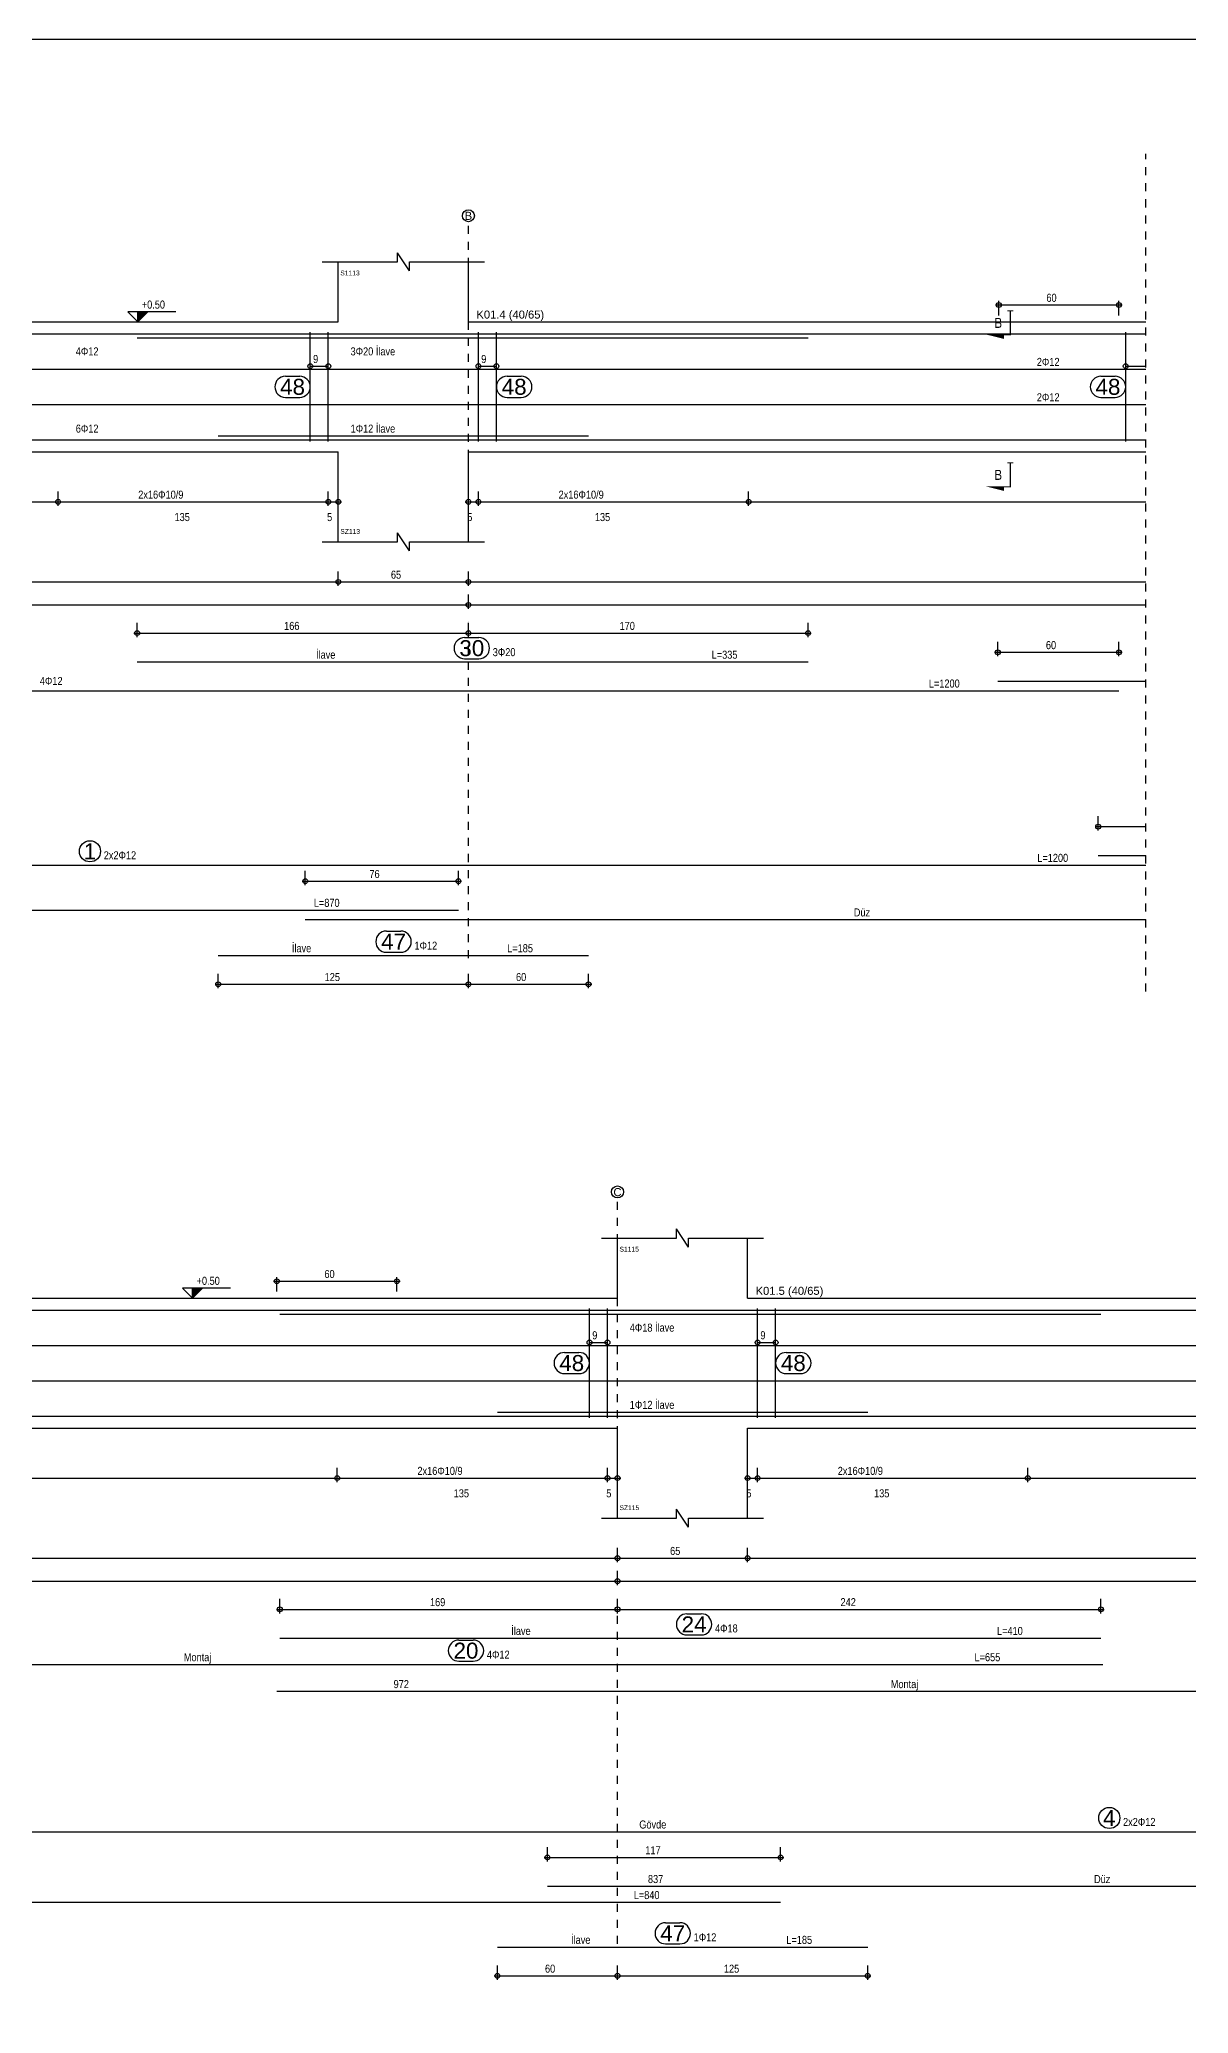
# Model space of a CAD drawing. Header units: metres. Extents: x 419734 to 420376, y 4564732 to 4565123.
# Drawn here: x 420132.66 to 420147.01, y 4564824.91 to 4564849.58 of the extents above; entities that cross this region are included whole.
import ezdxf
from ezdxf.enums import TextEntityAlignment as Align

# ---------------------------------------------------------------- set-up
doc = ezdxf.new("R2010")
doc.units = ezdxf.units.M
doc.linetypes.add('NASCOSTA', pattern=[0.375, 0.25, -0.125])
doc.linetypes.add('TRATTO-PUNTO', pattern=[1, 0.5, -0.25, 0, -0.25])
for name, color, linetype in [('Standart', 7, 'Continuous'), ('SW_ASSI', 7, 'TRATTO-PUNTO'), ('SW_DIM', 33, 'Continuous'), ('SW_MAGRONE', 2, 'Continuous'), ('SW_QUOTE', 1, 'Continuous'), ('SW_REINFORCEMENT', 7, 'Continuous'), ('SW_TESTI', 2, 'Continuous'), ('SW_TRATT_GRIGIO', 252, 'NASCOSTA'), ('SW_TXT_TESTI', 1, 'Continuous')]:
    doc.layers.add(name, color=color, linetype=linetype)
doc.styles.add('arial_1_18', font='arial.ttf', dxfattribs={"height": 0.2})
doc.styles.add('SWS', font='ARIALN.TTF')

# ---------------------------------------------------------------- blocks, each defined once
blk = doc.blocks.new('*U1605')
at = {"layer": 'SW_QUOTE'}
blk.add_hatch(color=1, dxfattribs=at).paths.add_polyline_path([(0.25, 0.25), (0, 0.25), (0, 0)])
at = {"layer": 'SW_QUOTE', "color": 1}
for p, q in [((0.95, 0.25), (-0.25, 0.25)), ((-0.25, 0.25), (0, 0)), ((-0.25, 0), (0.25, 0)), ((0, 0), (0, 0.25)), ((0.25, 0.25), (0, 0))]:
    blk.add_line(p, q, dxfattribs=at)
at = {"layer": 'SW_QUOTE', "color": 2, "style": 'SWS'}
blk.add_attdef('QUOTA', (0.1, 0.33), '', height=0.2, dxfattribs=at)
blk = doc.blocks.new('*U1603')
at = {"layer": 'SW_QUOTE', "const_width": 0.0003}
blk.add_lwpolyline([(0, 0), (0, -0.006), (-0.00159, -0.006)], dxfattribs=at)
at = {"layer": 'SW_QUOTE', "const_width": 0.0003, "flags": 128}
blk.add_lwpolyline([(0.00075, 0), (-0.00075, 0)], dxfattribs=at)
at = {"layer": 'SW_QUOTE'}
blk.add_solid([(-0.00159, -0.00585), (-0.00159, -0.00701), (-0.00624, -0.00585)], dxfattribs=at)
at = {"layer": 'SW_TESTI', "style": 'SWS'}
for tag, p in [('RIF_DOC', (0.0025, -0.003)), ('RIF_DOC_SEC', (0.0055, -0.003))]:
    blk.add_attdef(tag, text='', height=0.002, rotation=90, dxfattribs=at).set_placement(p, align=Align.MIDDLE)
at = {"layer": 'SW_TESTI', "color": 3, "style": 'SWS'}
blk.add_attdef('SEZ', text='', height=0.0025, dxfattribs=at).set_placement((-0.003, -0.003), align=Align.MIDDLE)

msp = doc.modelspace()

# ---------------------------------------------------------------- linework, layer by layer
at = {"color": 0, "linetype": 'Continuous'}
for centre in [(420138.01545, 4564847.37673), (420139.87726, 4564835.17859)]:
    msp.add_circle(centre, 0.075, dxfattribs=at)
at = {"layer": 'Standart', "color": 2}
msp.add_lwpolyline([(420281.38267, 4564849.57907), (419805.78267, 4564849.57907), (419805.78267, 4564807.5324), (420281.38267, 4564807.5324)], dxfattribs=at)
at = {"layer": 'SW_ASSI', "ltscale": 0.2}
for points in [[(420138.01545, 4564843.55173), (420138.01545, 4564847.30173)], [(420138.01545, 4564838.10173), (420138.01545, 4564842.30173)], [(420139.87726, 4564831.35359), (420139.87726, 4564835.10359)], [(420139.87726, 4564825.78359), (420139.87726, 4564830.10359)]]:
    msp.add_lwpolyline(points, dxfattribs=at)
at = {"layer": 'SW_DIM', "ltscale": 0.5}
for points in [[(420136.19044, 4564846.80173), (420137.12795, 4564846.80173)], [(420137.27795, 4564846.68923), (420137.12795, 4564846.91423)], [(420137.12795, 4564846.80173), (420137.12795, 4564846.91423)], [(420137.27795, 4564846.68923), (420137.27795, 4564846.80173)], [(420137.27795, 4564846.80173), (420138.21545, 4564846.80173)], [(420144.59979, 4564846.26173), (420146.17979, 4564846.26173)], [(420144.63979, 4564846.13173), (420144.63979, 4564846.31173)], [(420146.13979, 4564846.13173), (420146.13979, 4564846.31173)], [(420136.04045, 4564845.49673), (420136.26545, 4564845.49673)], [(420138.14045, 4564845.49673), (420138.36545, 4564845.49673)], [(420146.22472, 4564845.49673), (420146.47472, 4564845.49673)], [(420128.31262, 4564843.80173), (420136.43045, 4564843.80173)], [(420132.89045, 4564843.75173), (420132.89045, 4564843.93173)], [(420136.26545, 4564843.75173), (420136.26545, 4564843.93173)], [(420136.39045, 4564843.75173), (420136.39045, 4564843.93173)], [(420137.97545, 4564843.80173), (420146.47472, 4564843.80173)], [(420138.01545, 4564843.75173), (420138.01545, 4564843.93173)], [(420138.14045, 4564843.75173), (420138.14045, 4564843.93173)], [(420141.51545, 4564843.75173), (420141.51545, 4564843.93173)], [(420136.19044, 4564843.30173), (420137.12795, 4564843.30173)], [(420137.12795, 4564843.30173), (420137.12795, 4564843.41423)], [(420137.27795, 4564843.18923), (420137.12795, 4564843.41423)], [(420137.27795, 4564843.18923), (420137.27795, 4564843.30173)], [(420137.27795, 4564843.30173), (420138.21545, 4564843.30173)], [(420117.27479, 4564842.80173), (420146.47472, 4564842.80173)], [(420136.39045, 4564842.75173), (420136.39045, 4564842.93173)], [(420138.01545, 4564842.75173), (420138.01545, 4564842.93173)], [(420117.27479, 4564842.51373), (420146.47472, 4564842.51373)], [(420138.01545, 4564842.46373), (420138.01545, 4564842.64373)], [(420133.87795, 4564842.11173), (420133.87795, 4564842.29173)], [(420138.01545, 4564842.11173), (420138.01545, 4564842.29173)], [(420142.25758, 4564842.11173), (420142.25758, 4564842.29173)], [(420133.83795, 4564842.16173), (420142.29758, 4564842.16173)], [(420144.62729, 4564841.87173), (420144.62729, 4564842.05173)], [(420146.13979, 4564841.87173), (420146.13979, 4564842.05173)], [(420144.58729, 4564841.92173), (420146.17979, 4564841.92173)], [(420145.88129, 4564839.6934), (420145.88129, 4564839.8734)], [(420145.84129, 4564839.7434), (420146.47472, 4564839.7434)], [(420135.93795, 4564839.06173), (420137.93045, 4564839.06173)], [(420135.97795, 4564839.01173), (420135.97795, 4564839.19173)], [(420137.89045, 4564839.01173), (420137.89045, 4564839.19173)], [(420134.89045, 4564837.72421), (420134.89045, 4564837.90421)], [(420138.01545, 4564837.72421), (420138.01545, 4564837.90421)], [(420139.51545, 4564837.72421), (420139.51545, 4564837.90421)], [(420134.85045, 4564837.77421), (420139.55545, 4564837.77421)], [(420140.76476, 4564834.49109), (420140.61476, 4564834.71609)], [(420140.61476, 4564834.60359), (420140.61476, 4564834.71609)], [(420139.67726, 4564834.60359), (420140.61476, 4564834.60359)], [(420140.76476, 4564834.49109), (420140.76476, 4564834.60359)], [(420140.76476, 4564834.60359), (420141.70226, 4564834.60359)], [(420135.58262, 4564834.06359), (420137.16262, 4564834.06359)], [(420135.62262, 4564833.93359), (420135.62262, 4564834.11359)], [(420137.12262, 4564833.93359), (420137.12262, 4564834.11359)], [(420139.52726, 4564833.29859), (420139.75226, 4564833.29859)], [(420141.62726, 4564833.29859), (420141.85226, 4564833.29859)], [(420136.37726, 4564831.55359), (420136.37726, 4564831.73359)], [(420139.75226, 4564831.55359), (420139.75226, 4564831.73359)], [(420139.87726, 4564831.55359), (420139.87726, 4564831.73359)], [(420141.50226, 4564831.55359), (420141.50226, 4564831.73359)], [(420141.62726, 4564831.55359), (420141.62726, 4564831.73359)], [(420145.00226, 4564831.55359), (420145.00226, 4564831.73359)], [(420122.9187, 4564831.60359), (420139.91726, 4564831.60359)], [(420141.46226, 4564831.60359), (420150.35231, 4564831.60359)], [(420140.61476, 4564831.10359), (420140.61476, 4564831.21609)], [(420140.76476, 4564830.99109), (420140.61476, 4564831.21609)], [(420139.67726, 4564831.10359), (420140.61476, 4564831.10359)], [(420140.76476, 4564830.99109), (420140.76476, 4564831.10359)], [(420140.76476, 4564831.10359), (420141.70226, 4564831.10359)], [(420139.87726, 4564830.55359), (420139.87726, 4564830.73359)], [(420141.50226, 4564830.55359), (420141.50226, 4564830.73359)], [(420117.31479, 4564830.60359), (420150.35231, 4564830.60359)], [(420139.87726, 4564830.26559), (420139.87726, 4564830.44559)], [(420117.31479, 4564830.31559), (420150.35231, 4564830.31559)], [(420135.62012, 4564829.96359), (420145.95479, 4564829.96359)], [(420135.66012, 4564829.91359), (420135.66012, 4564830.09359)], [(420139.87726, 4564829.91359), (420139.87726, 4564830.09359)], [(420145.91479, 4564829.91359), (420145.91479, 4564830.09359)], [(420139.00226, 4564826.81359), (420139.00226, 4564826.99359)], [(420141.91476, 4564826.81359), (420141.91476, 4564826.99359)], [(420138.96226, 4564826.86359), (420141.95476, 4564826.86359)], [(420138.37726, 4564825.33402), (420138.37726, 4564825.51402)], [(420139.87726, 4564825.33402), (420139.87726, 4564825.51402)], [(420143.00226, 4564825.33402), (420143.00226, 4564825.51402)], [(420138.33726, 4564825.38402), (420143.04226, 4564825.38402)]]:
    msp.add_lwpolyline(points, dxfattribs=at)
for centre in [(420144.63979, 4564846.26173), (420146.13979, 4564846.26173), (420136.04045, 4564845.49673), (420136.26545, 4564845.49673), (420138.14045, 4564845.49673), (420138.36545, 4564845.49673), (420146.22472, 4564845.49673), (420132.89045, 4564843.80173), (420136.26545, 4564843.80173), (420136.39045, 4564843.80173), (420138.01545, 4564843.80173), (420138.14045, 4564843.80173), (420141.51545, 4564843.80173), (420136.39045, 4564842.80173), (420138.01545, 4564842.80173), (420138.01545, 4564842.51373), (420133.87795, 4564842.16173), (420138.01545, 4564842.16173), (420142.25758, 4564842.16173), (420144.62729, 4564841.92173), (420146.13979, 4564841.92173), (420145.88129, 4564839.7434), (420135.97795, 4564839.06173), (420137.89045, 4564839.06173), (420134.89045, 4564837.77421), (420138.01545, 4564837.77421), (420139.51545, 4564837.77421), (420135.62262, 4564834.06359), (420137.12262, 4564834.06359), (420139.52726, 4564833.29859), (420139.75226, 4564833.29859), (420141.62726, 4564833.29859), (420141.85226, 4564833.29859), (420136.37726, 4564831.60359), (420139.75226, 4564831.60359), (420139.87726, 4564831.60359), (420141.50226, 4564831.60359), (420141.62726, 4564831.60359), (420145.00226, 4564831.60359), (420139.87726, 4564830.60359), (420141.50226, 4564830.60359), (420139.87726, 4564830.31559), (420135.66012, 4564829.96359), (420139.87726, 4564829.96359), (420145.91479, 4564829.96359), (420139.00226, 4564826.86359), (420141.91476, 4564826.86359), (420138.37726, 4564825.38402), (420139.87726, 4564825.38402), (420143.00226, 4564825.38402)]:
    msp.add_circle(centre, 0.03, dxfattribs=at)
at = {"layer": 'SW_MAGRONE'}
for points in [[(420136.39044, 4564846.05173), (420136.39044, 4564846.80173)], [(420138.01545, 4564846.05173), (420138.01545, 4564846.80173)], [(420118.18979, 4564846.05173), (420136.39044, 4564846.05173)], [(420138.01545, 4564846.05173), (420146.47472, 4564846.05173)], [(420128.35262, 4564844.42673), (420136.39044, 4564844.42673)], [(420136.39044, 4564843.30173), (420136.39044, 4564844.42673)], [(420138.01545, 4564843.30173), (420138.01545, 4564844.42673)], [(420138.01545, 4564844.42673), (420146.47472, 4564844.42673)], [(420139.87726, 4564833.8536), (420139.87726, 4564834.60359)], [(420141.50226, 4564833.8536), (420141.50226, 4564834.60359)], [(420122.95871, 4564833.8536), (420139.87726, 4564833.8536)], [(420141.50226, 4564833.8536), (420150.35231, 4564833.8536)], [(420122.95871, 4564832.22859), (420139.87726, 4564832.22859)], [(420139.87726, 4564831.10359), (420139.87726, 4564832.22859)], [(420141.50226, 4564831.10359), (420141.50226, 4564832.22859)], [(420141.50226, 4564832.22859), (420150.35231, 4564832.22859)]]:
    msp.add_lwpolyline(points, dxfattribs=at)
at = {"layer": 'SW_REINFORCEMENT', "color": 7, "ltscale": 0.05, "flags": 128}
for points in [[(420117.46479, 4564845.90173), (420146.47472, 4564845.90173)], [(420133.87795, 4564845.85173), (420142.25758, 4564845.85173)], [(420136.04045, 4564844.55673), (420136.04045, 4564845.92173)], [(420136.26545, 4564844.55673), (420136.26545, 4564845.92173)], [(420138.14045, 4564844.55673), (420138.14045, 4564845.92173)], [(420138.36545, 4564844.55673), (420138.36545, 4564845.92173)], [(420146.22472, 4564844.55673), (420146.22472, 4564845.92173)], [(420117.46479, 4564845.46007), (420146.47472, 4564845.46007)], [(420117.46479, 4564845.0184), (420146.47472, 4564845.0184)], [(420117.46479, 4564844.57673), (420146.47472, 4564844.57673)], [(420134.89045, 4564844.62673), (420139.51545, 4564844.62673)], [(420133.87795, 4564841.80173), (420142.25758, 4564841.80173)], [(420144.62729, 4564841.56173), (420146.47472, 4564841.56173)], [(420117.46479, 4564841.44173), (420146.13979, 4564841.44173)], [(420145.88129, 4564839.3834), (420146.47472, 4564839.3834)], [(420117.56079, 4564839.2634), (420146.47472, 4564839.2634)], [(420117.46479, 4564838.70173), (420137.89045, 4564838.70173)], [(420135.97795, 4564838.58173), (420146.47472, 4564838.58173)], [(420134.89045, 4564838.13421), (420139.51545, 4564838.13421)], [(420117.31479, 4564833.70359), (420150.35231, 4564833.70359)], [(420135.66012, 4564833.65359), (420145.91479, 4564833.65359)], [(420139.52726, 4564832.35859), (420139.52726, 4564833.72359)], [(420139.75226, 4564832.35859), (420139.75226, 4564833.72359)], [(420141.62726, 4564832.35859), (420141.62726, 4564833.72359)], [(420141.85226, 4564832.35859), (420141.85226, 4564833.72359)], [(420117.31479, 4564833.26193), (420150.35231, 4564833.26193)], [(420117.31479, 4564832.82026), (420150.35231, 4564832.82026)], [(420138.37726, 4564832.42859), (420143.00226, 4564832.42859)], [(420117.31479, 4564832.37859), (420150.35231, 4564832.37859)], [(420135.66012, 4564829.60359), (420145.91479, 4564829.60359)], [(420129.57055, 4564829.27564), (420145.93978, 4564829.27564)], [(420135.62262, 4564828.93965), (420150.35231, 4564828.93965)], [(420130.82455, 4564827.18526), (420150.35231, 4564827.18526)], [(420139.00226, 4564826.50359), (420150.35231, 4564826.50359)], [(420120.9212, 4564826.30363), (420141.91476, 4564826.30363)], [(420138.37726, 4564825.74402), (420143.00226, 4564825.74402)]]:
    msp.add_lwpolyline(points, dxfattribs=at)
at = {"layer": 'SW_TRATT_GRIGIO', "ltscale": 0.2}
msp.add_lwpolyline([(420146.47472, 4564837.68173), (420146.47472, 4564848.15173)], dxfattribs=at)
at = {"layer": 'SW_TXT_TESTI'}
for points in [[(420135.72968, 4564845.37123), (420135.90845, 4564845.37123)], [(420138.49745, 4564845.37123), (420138.67621, 4564845.37123)], [(420145.91396, 4564845.37123), (420146.09272, 4564845.37123)], [(420135.72968, 4564845.10723), (420135.90845, 4564845.10723)], [(420138.49745, 4564845.10723), (420138.67621, 4564845.10723)], [(420145.91396, 4564845.10723), (420146.09272, 4564845.10723)], [(420137.9685, 4564842.10573), (420138.14726, 4564842.10573)], [(420137.9685, 4564841.84173), (420138.14726, 4564841.84173)], [(420136.99104, 4564838.43821), (420137.1698, 4564838.43821)], [(420136.99104, 4564838.17421), (420137.1698, 4564838.17421)], [(420139.2165, 4564833.17309), (420139.39526, 4564833.17309)], [(420141.98426, 4564833.17309), (420142.16302, 4564833.17309)], [(420139.2165, 4564832.90909), (420139.39526, 4564832.90909)], [(420141.98426, 4564832.90909), (420142.16302, 4564832.90909)], [(420140.74444, 4564829.90759), (420140.9232, 4564829.90759)], [(420137.89558, 4564829.57964), (420138.07435, 4564829.57964)], [(420140.74444, 4564829.64359), (420140.9232, 4564829.64359)], [(420137.89558, 4564829.31564), (420138.07435, 4564829.31564)], [(420140.47785, 4564826.04802), (420140.65662, 4564826.04802)], [(420140.47785, 4564825.78402), (420140.65662, 4564825.78402)]]:
    msp.add_lwpolyline(points, dxfattribs=at)
for centre in [(420133.28879, 4564839.4354), (420146.01953, 4564827.35726)]:
    msp.add_circle(centre, 0.132, dxfattribs=at)
for centre, start, end in [((420135.72968, 4564845.23923), 90, 270), ((420135.90845, 4564845.23923), 270, 90), ((420138.49745, 4564845.23923), 90, 270), ((420138.67621, 4564845.23923), 270, 90), ((420145.91396, 4564845.23923), 90, 270), ((420146.09272, 4564845.23923), 270, 90), ((420137.9685, 4564841.97373), 90, 270), ((420138.14726, 4564841.97373), 270, 90), ((420136.99104, 4564838.30621), 90, 270), ((420137.1698, 4564838.30621), 270, 90), ((420139.2165, 4564833.04109), 90, 270), ((420139.39526, 4564833.04109), 270, 90), ((420141.98426, 4564833.04109), 90, 270), ((420142.16302, 4564833.04109), 270, 90), ((420140.74444, 4564829.77559), 90, 270), ((420140.9232, 4564829.77559), 270, 90), ((420137.89558, 4564829.44764), 90, 270), ((420138.07435, 4564829.44764), 270, 90), ((420140.47785, 4564825.91602), 90, 270), ((420140.65662, 4564825.91602), 270, 90)]:
    msp.add_arc(centre, 0.132, start, end, dxfattribs=at)

# ---------------------------------------------------------------- block references
ref = msp.add_blockref('*U1605', (420133.88611, 4564846.05173), dxfattribs=dict(xscale=0.5, yscale=0.5, zscale=0.5))
ref.add_attrib('QUOTA', '+0.50', (420133.93611, 4564846.21673), dxfattribs={"layer": 'SW_QUOTE', "color": 2, "height": 0.1, "style": 'SWS', "flags": 4})
ref = msp.add_blockref('*U1603', (420144.78287, 4564846.18806), dxfattribs=dict(xscale=50, yscale=50, zscale=50))
ref.add_attrib('SEZ', 'B', dxfattribs={"layer": 'SW_TESTI', "color": 3, "height": 0.125, "style": 'SWS'}).set_placement((420144.63287, 4564846.03806), align=Align.MIDDLE)
ref = msp.add_blockref('*U1603', (420144.78287, 4564844.28907), dxfattribs=dict(xscale=50, yscale=50, zscale=50))
ref.add_attrib('SEZ', 'B', dxfattribs={"layer": 'SW_TESTI', "color": 3, "height": 0.125, "style": 'SWS'}).set_placement((420144.63287, 4564844.13907), align=Align.MIDDLE)
ref = msp.add_blockref('*U1605', (420134.57042, 4564833.8536), dxfattribs=dict(xscale=0.5, yscale=0.5, zscale=0.5))
ref.add_attrib('QUOTA', '+0.50', (420134.62042, 4564834.0186), dxfattribs={"layer": 'SW_QUOTE', "color": 2, "height": 0.1, "style": 'SWS', "flags": 4})

# ---------------------------------------------------------------- texts
at = {"color": 0, "linetype": 'Continuous', "style": 'arial_1_18'}
for s, p in [('B', (420137.9683, 4564847.32441)), ('C', (420139.82624, 4564835.12627))]:
    msp.add_text(s, height=0.10125, dxfattribs=at).set_placement(p)
at = {"layer": 'Standart', "color": 3, "linetype": 'Continuous', "lineweight": 5, "style": 'arial_1_18'}
for s, p in [('48', (420135.66368, 4564845.13923)), ('48', (420138.43145, 4564845.13923)), ('48', (420145.84796, 4564845.13923)), ('30', (420137.9025, 4564841.87373)), ('1', (420133.2111, 4564839.3354)), ('47', (420136.92504, 4564838.20621)), ('48', (420139.1505, 4564832.94109)), ('48', (420141.91826, 4564832.94109)), ('24', (420140.67844, 4564829.67559)), ('20', (420137.82958, 4564829.34764)), ('4', (420145.94184, 4564827.25726)), ('47', (420140.41185, 4564825.81602))]:
    msp.add_text(s, height=0.2, dxfattribs=at).set_placement(p)
at = {"layer": 'SW_DIM', "ltscale": 0.5}
for s, height, style, p in [('S1113', 0.06, 'arial_1_18', (420136.41544, 4564846.63173)), ('60', 0.1, 'SWS', (420145.23441, 4564846.30173)), ('K01.4 (40/65)', 0.1, 'arial_1_18', (420138.11545, 4564846.09173)), ('9', 0.1, 'SWS', (420136.07525, 4564845.53673)), ('9', 0.1, 'SWS', (420138.17525, 4564845.53673)), ('135', 0.1, 'SWS', (420134.34487, 4564843.56173)), ('5', 0.1, 'SWS', (420136.25025, 4564843.56173)), ('5', 0.1, 'SWS', (420138.00025, 4564843.56173)), ('135', 0.1, 'SWS', (420139.59487, 4564843.56173)), ('SZ113', 0.06, 'arial_1_18', (420136.41544, 4564843.40173)), ('65', 0.1, 'SWS', (420137.04756, 4564842.84173)), ('166', 0.1, 'SWS', (420135.71362, 4564842.20173)), ('170', 0.1, 'SWS', (420139.90344, 4564842.20173)), ('76', 0.1, 'SWS', (420136.77881, 4564839.10173)), ('125', 0.1, 'SWS', (420136.21987, 4564837.81421)), ('60', 0.1, 'SWS', (420138.61006, 4564837.81421)), ('S1115', 0.06, 'arial_1_18', (420139.90226, 4564834.43359)), ('60', 0.1, 'SWS', (420136.21724, 4564834.10359)), ('K01.5 (40/65)', 0.1, 'arial_1_18', (420141.60226, 4564833.89359)), ('9', 0.1, 'SWS', (420139.56207, 4564833.33859)), ('9', 0.1, 'SWS', (420141.66207, 4564833.33859)), ('135', 0.1, 'SWS', (420137.83169, 4564831.36359)), ('5', 0.1, 'SWS', (420139.73707, 4564831.36359)), ('5', 0.1, 'SWS', (420141.48707, 4564831.36359)), ('135', 0.1, 'SWS', (420143.08169, 4564831.36359)), ('SZ115', 0.06, 'arial_1_18', (420139.90226, 4564831.20359)), ('65', 0.1, 'SWS', (420140.53438, 4564830.64359)), ('169', 0.1, 'SWS', (420137.53562, 4564830.00359)), ('242', 0.1, 'SWS', (420142.66295, 4564830.00359)), ('117', 0.1, 'SWS', (420140.22544, 4564826.90359)), ('60', 0.1, 'SWS', (420138.97188, 4564825.42402)), ('125', 0.1, 'SWS', (420141.20669, 4564825.42402))]:
    msp.add_text(s, height=height, dxfattribs=dict(at, style=style)).set_placement(p)
at = {"layer": 'SW_TXT_TESTI', "style": 'SWS'}
for s, p in [('4Φ12', (420133.11153, 4564845.63173)), ('3Φ20 İlave', (420136.54346, 4564845.63173)), ('2Φ12', (420145.11469, 4564845.50007)), ('2Φ12', (420145.11469, 4564845.0584)), ('6Φ12', (420133.11153, 4564844.66673)), ('1Φ12 İlave', (420136.54346, 4564844.66673)), ('2x16Φ10/9', (420133.89167, 4564843.84173)), ('2x16Φ10/9', (420139.14167, 4564843.84173)), ('60', (420145.22816, 4564841.96173)), ('İlave', (420136.11191, 4564841.84173)), ('3Φ20', (420138.31915, 4564841.87373)), ('L=335', (420141.05389, 4564841.84173)), ('4Φ12', (420132.66254, 4564841.51373)), ('L=1200', (420143.76595, 4564841.48173)), ('2x2Φ12', (420133.46079, 4564839.3354)), ('L=1200', (420145.1207, 4564839.3034)), ('L=870', (420136.08445, 4564838.74173)), ('Düz', (420142.82897, 4564838.62173)), ('İlave', (420135.81029, 4564838.17421)), ('1Φ12', (420137.3417, 4564838.20621)), ('L=185', (420138.49949, 4564838.17421)), ('4Φ18 İlave', (420140.03028, 4564833.43359)), ('1Φ12 İlave', (420140.03028, 4564832.46859)), ('2x16Φ10/9', (420137.37849, 4564831.64359)), ('2x16Φ10/9', (420142.62849, 4564831.64359)), ('İlave', (420138.55035, 4564829.64359)), ('4Φ18', (420141.09509, 4564829.67559)), ('L=410', (420144.61734, 4564829.64359)), ('4Φ12', (420138.24624, 4564829.34764)), ('Montaj', (420134.46109, 4564829.31564)), ('L=655', (420144.33661, 4564829.31564)), ('972', (420137.08091, 4564828.97965)), ('Montaj', (420143.29059, 4564828.97965)), ('Gövde', (420140.14947, 4564827.22526)), ('2x2Φ12', (420146.19153, 4564827.25726)), ('837', (420140.25776, 4564826.54359)), ('Düz', (420145.82932, 4564826.54359)), ('L=840', (420140.08037, 4564826.34363)), ('İlave', (420139.2971, 4564825.78402)), ('1Φ12', (420140.82851, 4564825.81602)), ('L=185', (420141.9863, 4564825.78402))]:
    msp.add_text(s, height=0.1, dxfattribs=at).set_placement(p)

doc.saveas('drawing.dxf')
